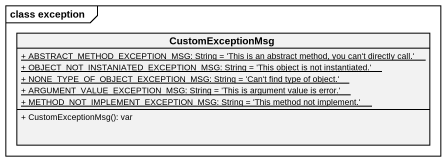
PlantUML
@startuml
mainframe class exception
hide circle
hide empty members
skinparam classAttributeIconSize 0
class CustomExceptionMsg {
  {static} + ABSTRACT_METHOD_EXCEPTION_MSG: String = 'This is an abstract method, you can't directly call.'
  {static} + OBJECT_NOT_INSTANIATED_EXCEPTION_MSG: String = 'This object is not instantiated.'
  {static} + NONE_TYPE_OF_OBJECT_EXCEPTION_MSG: String = 'Can't find type of object.'
  {static} + ARGUMENT_VALUE_EXCEPTION_MSG: String = 'This is argument value is error.'
  {static} + METHOD_NOT_IMPLEMENT_EXCEPTION_MSG: String = 'This method not implement.'
  + CustomExceptionMsg(): var
}
@enduml
